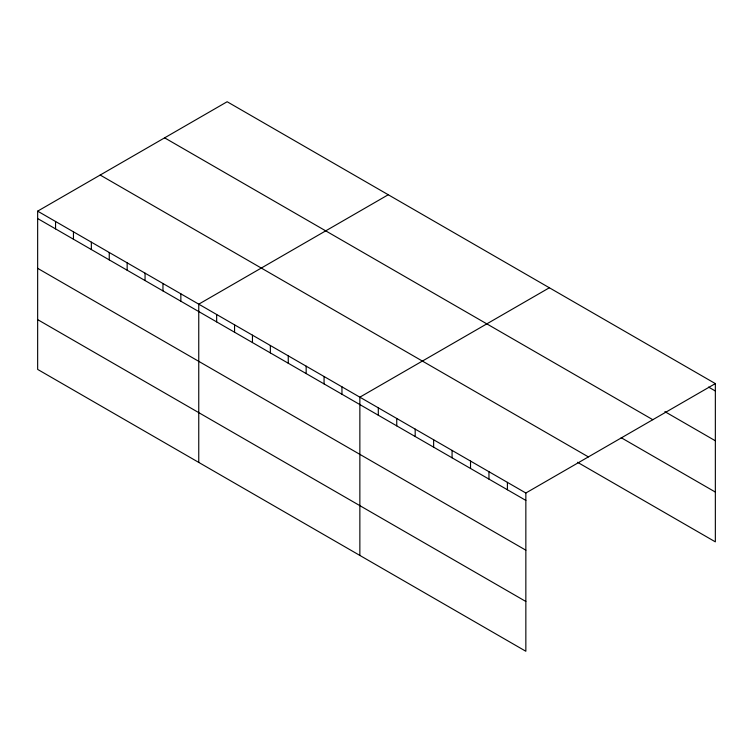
<?xml version="1.0" encoding="UTF-8"?>
<svg xmlns="http://www.w3.org/2000/svg" width="753" height="753" viewBox="0 0 753 753"><rect width="100%" height="100%" fill="white"/><g stroke="black" fill="none" stroke-linecap="round" stroke-linejoin="round"><path stroke-width="1.13" d="M37.65 211.151L525.848 493.008L525.848 651.26L37.65 369.403L37.65 211.151L227.152 101.74L715.35 383.597L715.35 541.849L577.513 462.276M388.256 194.754L198.754 304.165L198.754 462.417M549.361 287.768L359.859 397.17L359.859 555.432M525.848 493.008L715.35 383.597M708.554 387.08L715.35 390.995M664.871 411.637L715.35 440.778M164.615 137.846L652.813 419.703M621.197 437.709L715.35 492.067M100.187 175.044L588.385 456.902M37.65 218.549L525.848 500.406M37.65 268.332L525.848 550.189M37.65 319.62L525.848 601.478M507.409 482.353L507.409 489.761M488.961 471.707L488.961 479.115M470.521 461.062L470.521 468.46M452.073 450.416L452.073 457.815M433.634 439.761L433.634 447.169M415.185 429.116L415.185 436.524M396.746 418.47L396.746 425.869M378.307 407.825L378.307 415.223M341.956 386.835L341.956 394.243M324.063 376.5L324.063 383.908M306.16 366.165L306.16 373.573M288.258 355.83L288.258 363.238M270.355 345.495L270.355 352.903M252.453 335.16L252.453 342.568M234.559 324.825L234.559 332.233M216.657 314.5L216.657 321.898M180.852 293.83L180.852 301.228M162.959 283.495L162.959 290.893M145.056 273.16L145.056 280.558M127.153 262.825L127.153 270.223M109.251 252.49L109.251 259.889M91.348 242.155L91.348 249.554M73.455 231.82L73.455 239.219M55.553 221.486L55.553 228.884"/></g></svg>
